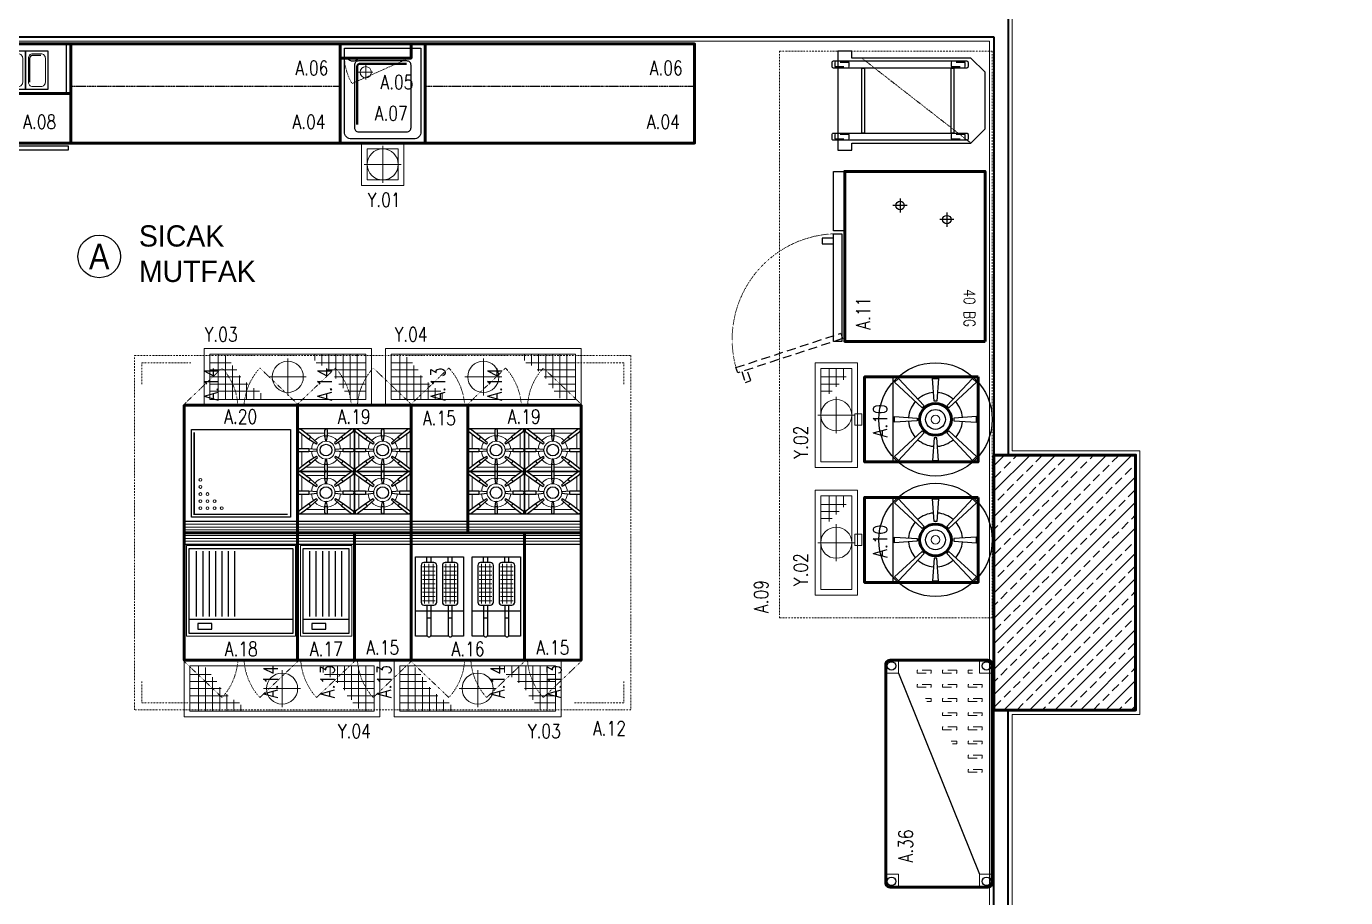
# Model space of a CAD drawing. Header units: millimetres. Extents: x 1443065 to 1517367, y 3763150 to 3779068.
# Drawn here: x 1487815 to 1488745, y 3768544 to 3769159 of the extents above; entities that cross this region are included whole.
import ezdxf
from ezdxf.enums import TextEntityAlignment as Align

# ---------------------------------------------------------------- set-up
doc = ezdxf.new("R2010")
doc.units = ezdxf.units.MM
for name, pattern in [('BORDER', [1.75, 0.5, -0.25, 0.5, -0.25, 0, -0.25]), ('DASHDOTX2', [2, 1, -0.5, 0, -0.5]), ('DASHED2', [0.375, 0.25, -0.125]), ('DOT', [0.25, 0, -0.25]), ('HIDDEN', [9.525, 6.35, -3.175])]:
    doc.linetypes.add(name, pattern=pattern)
for name, color, linetype, lineweight in [('-DWG_ANA', 7, 'Continuous', 50), ('-DWG_ANA_1', 7, 'BORDER', 25), ('-DWG_DETAY1', 7, 'Continuous', 25), ('-DWG_DETAY1_1', 7, 'BORDER', 20), ('-DWG_DETAY2', 7, 'Continuous', 15), ('-DWG_DETAY4', 7, 'DOT', 18), ('DUVAR', 2, 'Continuous', 35), ('DVL-C', 7, 'DASHDOTX2', 20), ('NO', 7, 'Continuous', 30), ('PLAN', 253, 'Continuous', 15), ('SIVA', 3, 'Continuous', 9), ('TASIYICI', 170, 'Continuous', 50), ('yerizg-a', 7, 'Continuous', 15), ('yerizg-b', 7, 'Continuous', 9)]:
    doc.layers.add(name, color=color, linetype=linetype, lineweight=lineweight)
for name, color, linetype in [('BL-A', 1, 'Continuous'), ('BL-Y', 144, 'Continuous'), ('m-TAR_duvar', 8, 'Continuous'), ('yazi-blk', 7, 'Continuous'), ('YAZI_BLM_1', 7, 'Continuous'), ('YAZI_BLM_2', 10, 'Continuous'), ('YRNO', 7, 'Continuous')]:
    doc.layers.add(name, color=color, linetype=linetype)
doc.styles.add('BLM_YAZI', font='stylu.ttf', dxfattribs={"width": 0.8})
doc.styles.add('ROMANS', font='romans.shx', dxfattribs={"width": 0.8})
doc.styles.add('TROMANS', font='romanstw.shx', dxfattribs={"width": 0.8})

# ---------------------------------------------------------------- blocks, each defined once
blk = doc.blocks.new('fbg040')
at = {"layer": '-DWG_ANA', "color": 0}
blk.add_lwpolyline([(120, 0), (120, -99), (0, -99), (0, 0)], close=True, dxfattribs=at)
at = {"layer": '-DWG_DETAY1', "color": 0}
for points in [[(29, -27), (39, -27)], [(34, -22), (34, -32)], [(24, -55), (24, -65)], [(19, -60), (29, -60)], [(42, -99), (42, -107), (0, -107), (0, -99)], [(47, -107), (47, -115), (51, -115), (51, -107)]]:
    blk.add_lwpolyline(points, dxfattribs=at)
blk.add_lwpolyline([(120, -107), (44, -107), (44, -101), (120, -101)], close=True, dxfattribs=at)
at = {"layer": '-DWG_DETAY1', "color": 0, "linetype": 'HIDDEN'}
blk.add_lwpolyline([(118, -100.52), (142.23, -174.55), (138.44, -175.82), (114.21, -101.79)], close=True, dxfattribs=at)
blk.add_lwpolyline([(141.28, -171.71), (148.86, -169.15), (147.58, -165.36), (140, -167.91)], dxfattribs=at)
at = {"layer": '-DWG_DETAY1', "color": 0}
for centre in [(34, -27), (24, -60)]:
    blk.add_circle(centre, 3, dxfattribs=at)
at = {"layer": '-DWG_DETAY4', "color": 0}
blk.add_arc((118.57, -103.83), 74.63, 182.43218, 285.36037, dxfattribs=at)
at = {"layer": 'NO', "linetype": 'Continuous', "style": 'ROMANS', "width": 0.8}
blk.add_attdef('NO', text='', height=10, dxfattribs=at).set_placement((100, -86), align=Align.MIDDLE)
at = {"layer": 'yazi-blk', "color": 0, "style": 'TROMANS', "width": 0.8}
blk.add_text('40 BG', height=8, dxfattribs=at).set_placement((83, -15))
blk = doc.blocks.new('1-OG6')
at = {"layer": '-DWG_DETAY1', "color": 0}
for points in [[(-30, 30), (-30, -30), (30, -30), (30, 30)], [(-8.11, 9.46), (-9.51, 8.04), (-29, 26), (-26.18, 28.84)], [(-1, 13), (1, 13), (2, 29), (-2, 29)], [(8.11, 9.46), (9.51, 8.04), (29, 26), (26.18, 28.84)], [(-13, 1), (-13, -1), (-29, -2), (-29, 2)], [(13, 1), (13, -1), (29, -2), (29, 2)], [(-8.11, -9.46), (-9.51, -8.04), (-29, -26), (-26.18, -28.84)], [(8.11, -9.46), (9.51, -8.04), (29, -26), (26.18, -28.84)], [(-1, -13), (1, -13), (2, -29), (-2, -29)]]:
    blk.add_lwpolyline(points, close=True, dxfattribs=at)
for points in [[(-1.44, 18.95, 0.162747), (-12.55, 14.27, 0.162747)], [(12.55, 14.27, 0.162747), (1.44, 18.95, 0.162747)], [(-14.36, 12.44, 0.160919), (-18.95, 1.44, 0.160919)], [(18.95, 1.44, 0.160919), (14.36, 12.44, 0.160919)], [(-18.95, -1.44, 0.160919), (-14.36, -12.44, 0.160919)], [(14.36, -12.44, 0.160919), (18.95, -1.44, 0.160919)], [(-12.55, -14.27, 0.162747), (-1.44, -18.95, 0.162747)], [(1.44, -18.95, 0.162747), (12.55, -14.27, 0.162747)]]:
    blk.add_lwpolyline(points, format="xyb", dxfattribs=at)
blk.add_circle((0, 0), 7, dxfattribs=at)
at = {"layer": '-DWG_DETAY2', "color": 0}
blk.add_circle((0, 0), 3, dxfattribs=at)
blk = doc.blocks.new('1YG200')
at = {"layer": '-DWG_ANA', "color": 0}
blk.add_lwpolyline([(0, 0), (60, 0), (60, -80), (0, -80)], close=True, dxfattribs=at)
blk.add_circle((30, -30), 11.18, dxfattribs=at)
at = {"layer": '-DWG_DETAY2', "color": 0}
blk.add_lwpolyline([(26, -82), (34, -82), (34, -87), (26, -87)], close=True, dxfattribs=at)
at = {"layer": 'PLAN', "color": 0, "linetype": 'Continuous'}
blk.add_blockref('1-OG6', (30, -30), dxfattribs=at)
at = {"layer": 'NO', "linetype": 'Continuous', "style": 'ROMANS', "width": 0.8}
blk.add_attdef('NO', text='', height=10, dxfattribs=at).set_placement((31, -69), align=Align.MIDDLE)
blk = doc.blocks.new('GN14')
at = {"layer": '-DWG_DETAY1', "color": 0}
blk.add_lwpolyline([(0, -27), (16, -27), (16, 0), (0, 0)], close=True, dxfattribs=at)
at = {"layer": '-DWG_DETAY2', "color": 0}
blk.add_lwpolyline([(5, -2), (11, -2, -0.414214), (14, -5), (14, -22, -0.414214), (11, -25), (5, -25, -0.414214), (2, -22), (2, -5, -0.414214)], format="xyb", close=True, dxfattribs=at)
at = {"layer": '-DWG_DETAY2', "color": 0, "const_width": 1}
blk.add_lwpolyline([(3, -22), (3, -5.2, -0.414214), (5.2, -3), (11, -3)], format="xyb", dxfattribs=at)
blk = doc.blocks.new('SGN190')
at = {"layer": '-DWG_ANA', "color": 0}
for points in [[(0, 0), (190, 0), (190, -35), (0, -35)], [(0, 0), (190, 0), (190, -70), (0, -70)]]:
    blk.add_lwpolyline(points, close=True, dxfattribs=at)
at = {"layer": '-DWG_DETAY1', "color": 0}
for points in [[(3, -35), (3, 0)], [(187, -35), (187, 0)]]:
    blk.add_lwpolyline(points, dxfattribs=at)
for points in [[(46, -72), (46, -76), (2, -76), (2, -72)], [(94, -72), (94, -76), (50, -76), (50, -72)], [(144, -72), (144, -76), (100, -76), (100, -72)], [(188, -72), (188, -75), (148, -75), (148, -72)]]:
    blk.add_lwpolyline(points, close=True, dxfattribs=at)
at = {"layer": '-DWG_DETAY4', "color": 0}
for points in [[(2, -77), (2, -121.01, 0.414214), (46.01, -77)], [(94, -77), (94, -121.01, -0.414214), (49.99, -77)], [(144, -77), (144, -121.01, -0.414214), (99.99, -77)]]:
    blk.add_lwpolyline(points, format="xyb", dxfattribs=at)
at = {"layer": '-DWG_ANA', "color": 0}
for p in [(14, -5), (30, -5), (46, -5), (62, -5), (78, -5), (94, -5), (110, -5), (126, -5), (142, -5), (158, -5)]:
    blk.add_blockref('GN14', p, dxfattribs=at)
at = {"layer": 'NO', "linetype": 'Continuous', "style": 'ROMANS', "width": 0.8}
blk.add_attdef('NO', text='', height=10, dxfattribs=at).set_placement((168, -55), align=Align.MIDDLE)
blk = doc.blocks.new('E1N060')
at = {"layer": '-DWG_ANA', "color": 0}
blk.add_lwpolyline([(0, -70), (0, 0), (60, 0), (60, -70)], close=True, dxfattribs=at)
at = {"layer": '-DWG_DETAY1', "color": 0}
for points in [[(3, -62), (3, -3), (57, -3), (57, -62, -0.414214), (52, -67), (8, -67, -0.414214)], [(10, -15), (10, -59, 0.414214), (13, -62), (47, -62, 0.414214), (50, -59), (50, -15, 0.414214), (47, -12), (13, -12, 0.414214)]]:
    blk.add_lwpolyline(points, format="xyb", close=True, dxfattribs=at)
at = {"layer": '-DWG_DETAY2', "color": 0, "const_width": 1.5}
blk.add_lwpolyline([(12, -57), (12, -16, -0.414214), (14, -14), (47, -14)], format="xyb", dxfattribs=at)
at = {"layer": '-DWG_DETAY2', "color": 0}
for points in [[(18, -15), (18, -25)], [(13, -20), (23, -20)]]:
    blk.add_lwpolyline(points, dxfattribs=at)
blk.add_circle((18, -20), 4, dxfattribs=at)
at = {"layer": 'NO', "linetype": 'Continuous', "style": 'ROMANS', "width": 0.8}
blk.add_attdef('NO', text='', height=10, dxfattribs=at).set_placement((36, -49), align=Align.MIDDLE)
blk = doc.blocks.new('fka040K')
at = {"layer": '-DWG_DETAY1', "color": 0, "linetype": 'Continuous'}
for points in [[(10, 0), (0, -10), (0, -94), (-5, -94), (-5, -104), (0, -104), (60, -104), (65, -104), (65, -94), (60, -94), (60, -10), (50, 0)], [(7, -22), (53, -22), (53, -24), (7, -24)], [(7, -85), (53, -85), (53, -87), (7, -87)]]:
    blk.add_lwpolyline(points, close=True, dxfattribs=at)
at = {"layer": '-DWG_DETAY1', "color": 0}
for points in [[(2, -107), (2, -13, -0.414214), (3, -12), (6, -12, -0.414214), (7, -13), (7, -107, -0.414214), (6, -108), (3, -108, -0.414214)], [(53, -107), (53, -13, -0.414214), (54, -12), (57, -12, -0.414214), (58, -13), (58, -107, -0.414214), (57, -108), (54, -108, -0.414214)]]:
    blk.add_lwpolyline(points, format="xyb", close=True, dxfattribs=at)
at = {"layer": '-DWG_DETAY1', "color": 0, "linetype": 'HIDDEN'}
for points in [[(3, -14), (3, -24), (6, -24), (6, -14)], [(54, -14), (54, -24), (57, -24), (57, -14)], [(3, -96), (3, -106), (6, -106), (6, -96)], [(54, -96), (54, -106), (57, -106), (57, -96)]]:
    blk.add_lwpolyline(points, close=True, dxfattribs=at)
at = {"layer": '-DWG_DETAY1_1', "color": 0}
blk.add_line((0, -87), (60, -10), dxfattribs=at)
blk = doc.blocks.new('9-T8')
at = {"layer": '-DWG_ANA', "color": 0}
blk.add_lwpolyline([(0, 0), (80, 0), (80, -90), (0, -90)], close=True, dxfattribs=at)
at = {"layer": '-DWG_DETAY1', "color": 0}
blk.add_lwpolyline([(0, -8), (80, -8)], dxfattribs=at)
at = {"layer": '-DWG_DETAY2', "color": 0}
for points in [[(0, -2), (80, -2)], [(0, -4), (80, -4)], [(0, -6), (80, -6)]]:
    blk.add_lwpolyline(points, dxfattribs=at)
blk = doc.blocks.new('9bg200')
at = {"layer": '-DWG_DETAY1', "color": 0}
blk.add_lwpolyline([(5, -11), (75, -11), (75, -73), (5, -73)], close=True, dxfattribs=at)
at = {"layer": '-DWG_DETAY1', "color": 0, "const_width": 1}
blk.add_lwpolyline([(7, -13), (73, -13), (73, -71)], dxfattribs=at)
at = {"layer": '-DWG_DETAY2', "color": 0}
for centre in [(53.61, -17.37), (58.61, -17.37), (63.61, -17.37), (68.61, -17.37), (58.61, -22.36), (63.61, -22.36), (63.61, -27.36), (68.61, -22.36), (68.61, -27.36), (68.61, -32.36), (68.61, -37.36)]:
    blk.add_circle(centre, 1, dxfattribs=at)
at = {"layer": 'PLAN', "color": 0, "linetype": 'Continuous'}
blk.add_blockref('9-T8', (0, 0), dxfattribs=at)
at = {"layer": 'NO', "linetype": 'Continuous', "style": 'ROMANS', "width": 0.8}
blk.add_attdef('NO', text='', height=10, dxfattribs=at).set_placement((40.2, -82), align=Align.MIDDLE)
blk = doc.blocks.new('9-OG')
at = {"layer": '-DWG_DETAY1', "color": 0}
blk.add_lwpolyline([(19.96, 15), (-20, 15), (-20, -15), (19.96, -15)], close=True, dxfattribs=at)
for points in [[(-19.16, 13.11), (-12.14, 7.84), (-6.68, 4.41, 0.245242), (-6.13, 5.15), (-10.94, 9.44), (-17.97, 14.7, 1)], [(-1, 13.95), (-1, 9.82), (-0.46, 6.44, 0.245242), (0.46, 6.44), (1, 9.82), (1, 13.95, 1)], [(17.94, 14.73), (10.92, 9.46), (6.1, 5.18, 0.245242), (6.65, 4.44), (12.11, 7.86), (19.13, 13.13, 1)], [(-18.95, -1), (-12.07, -1), (-6.44, -0.46, 0.245242), (-6.44, 0.46), (-12.07, 1), (-18.95, 1, 1)], [(18.95, 1), (12.07, 1), (6.44, 0.46, 0.245242), (6.44, -0.46), (12.07, -1), (18.95, -1, 1)], [(-17.94, -14.73), (-10.92, -9.46), (-6.1, -5.18, 0.245242), (-6.65, -4.44), (-12.11, -7.86), (-19.13, -13.13, 1)], [(1, -13.95), (1, -9.82), (0.46, -6.44, 0.245242), (-0.46, -6.44), (-1, -9.82), (-1, -13.95, 1)], [(19.16, -13.11), (12.14, -7.84), (6.68, -4.41, 0.245242), (6.13, -5.15), (10.94, -9.44), (17.97, -14.7, 1)]]:
    blk.add_lwpolyline(points, format="xyb", close=True, dxfattribs=at)
for points in [[(-10.94, 9.44), (-12.14, 7.84)], [(1, 9.82), (-1, 9.82)], [(1, 13.95), (1, 13.95)], [(12.11, 7.86), (10.92, 9.46)], [(-18.95, 1), (-18.95, 1)], [(-12.07, 1), (-12.07, -1)], [(12.07, -1), (12.07, 1)], [(-12.11, -7.86), (-10.92, -9.46)], [(10.94, -9.44), (12.14, -7.84)], [(18.95, -1), (18.95, -1)], [(-1, -9.82), (1, -9.82)], [(-1, -13.95), (-1, -13.95)]]:
    blk.add_lwpolyline(points, dxfattribs=at)
blk.add_circle((0, 0), 4.12, dxfattribs=at)
at = {"layer": '-DWG_DETAY2', "color": 0}
for points in [[(-17, 1), (-17, 11.49)], [(-14.36, 12), (-1, 12)], [(1, 12), (14.31, 12)], [(16.96, 11.5), (16.96, 1)], [(-17, -11.53), (-17, -1)], [(16.96, -1), (16.96, -11.46)], [(-1, -12), (-14.31, -12)], [(14.36, -12), (1, -12)]]:
    blk.add_lwpolyline(points, dxfattribs=at)
blk.add_circle((0, 0), 6.32, dxfattribs=at)
for start, end in [(95.53905, 139.57302), (40.6107, 84.46095), (146.84346, 175.39918), (4.60082, 33.33351), (184.60082, 213.33351), (220.6107, 264.46095), (275.53905, 319.57302), (326.84346, 355.39918)]:
    blk.add_arc((0, 0), 10.32, start, end, dxfattribs=at)
blk = doc.blocks.new('9kg200')
at = {"layer": '-DWG_DETAY1', "color": 0}
for p in [(20, -28.34), (60, -28.34), (20, -58.34), (60, -58.34)]:
    blk.add_blockref('9-OG', p, dxfattribs=at)
at = {"layer": 'PLAN', "color": 0, "linetype": 'Continuous'}
blk.add_blockref('9-T8', (0, 0), dxfattribs=at)
at = {"layer": 'NO', "linetype": 'Continuous', "style": 'ROMANS', "width": 0.8}
blk.add_attdef('NO', text='', height=10, dxfattribs=at).set_placement((40.2, -82), align=Align.MIDDLE)
blk = doc.blocks.new('9-t4')
at = {"layer": '-DWG_ANA', "color": 0}
blk.add_lwpolyline([(0, 0), (40, 0), (40, -90), (0, -90)], close=True, dxfattribs=at)
at = {"layer": '-DWG_DETAY1', "color": 0}
blk.add_lwpolyline([(0, -8), (40, -8)], dxfattribs=at)
at = {"layer": '-DWG_DETAY2', "color": 0}
for points in [[(0, -2), (40, -2)], [(0, -4), (40, -4)], [(0, -6), (40, -6)]]:
    blk.add_lwpolyline(points, dxfattribs=at)
blk = doc.blocks.new('9tn100')
at = {"layer": 'PLAN', "color": 0, "linetype": 'Continuous'}
blk.add_blockref('9-t4', (0, 0), dxfattribs=at)
at = {"layer": 'NO', "linetype": 'Continuous', "style": 'ROMANS', "width": 0.8}
blk.add_attdef('NO', text='', height=10, dxfattribs=at).set_placement((20, -81), align=Align.MIDDLE)
blk = doc.blocks.new('9ig202')
at = {"layer": '-DWG_DETAY1', "color": 0}
for points in [[(3.5, -71), (3.5, -11), (76.5, -11), (76.5, -71)], [(9.5, -64), (9.5, -68), (19.5, -68), (19.5, -64)]]:
    blk.add_lwpolyline(points, close=True, dxfattribs=at)
for points in [[(8.5, -13), (8.5, -59)], [(13, -13), (13, -59)], [(17.5, -13), (17.5, -59)], [(22, -13), (22, -59)], [(26.5, -13), (26.5, -59)], [(31, -13), (31, -59)], [(35.5, -13), (35.5, -59)], [(3.5, -61), (76.5, -61)]]:
    blk.add_lwpolyline(points, dxfattribs=at)
at = {"layer": '-DWG_DETAY2', "color": 0}
blk.add_lwpolyline([(1.5, -73), (1.5, -9), (78.5, -9), (78.5, -73)], close=True, dxfattribs=at)
at = {"layer": 'PLAN', "color": 0, "linetype": 'Continuous'}
blk.add_blockref('9-T8', (0, 0), dxfattribs=at)
at = {"layer": 'NO', "linetype": 'Continuous', "style": 'ROMANS', "width": 0.8}
blk.add_attdef('NO', text='', height=10, dxfattribs=at).set_placement((40.2, -82), align=Align.MIDDLE)
blk = doc.blocks.new('9-I4')
at = {"layer": '-DWG_DETAY1', "color": 0}
for points in [[(3.92, -71), (3.92, -11), (36.19, -11), (36.19, -71)], [(9.92, -64), (9.92, -68), (19.92, -68), (19.92, -64)]]:
    blk.add_lwpolyline(points, close=True, dxfattribs=at)
for points in [[(8.42, -13), (8.42, -59)], [(12.92, -13), (12.92, -59)], [(17.42, -13), (17.42, -59)], [(21.92, -13), (21.92, -59)], [(26.42, -13), (26.42, -59)], [(30.92, -13), (30.92, -59)], [(3.92, -61), (36.19, -61)]]:
    blk.add_lwpolyline(points, dxfattribs=at)
at = {"layer": '-DWG_DETAY2', "color": 0}
blk.add_lwpolyline([(1.92, -73), (1.92, -9), (38.19, -9), (38.19, -73)], close=True, dxfattribs=at)
blk = doc.blocks.new('9ig101')
at = {"layer": 'PLAN', "color": 0, "linetype": 'Continuous'}
for name in ['9-t4', '9-I4']:
    blk.add_blockref(name, (0, 0), dxfattribs=at)
at = {"layer": 'NO', "linetype": 'Continuous', "style": 'ROMANS', "width": 0.8}
blk.add_attdef('NO', text='', height=10, dxfattribs=at).set_placement((20.2, -82), align=Align.MIDDLE)
blk = doc.blocks.new('9-F')
at = {"layer": '-DWG_DETAY1', "color": 0}
for points in [[(-9, -56), (-17, -56), (-17, 0), (17, 0), (17, -56), (9, -56)], [(-9, -4), (-9, 0)], [(-6, -4), (-6, 0)], [(6, -4), (6, 0)], [(9, -4), (9, 0)], [(-17, -38), (17, -38)], [(-9, -43), (-6, -43)], [(6, -43), (9, -43)], [(6, -56), (-6, -56)]]:
    blk.add_lwpolyline(points, dxfattribs=at)
for points in [[(-13, -6), (-13, -32, 0.414214), (-11, -34), (-4, -34, 0.414214), (-2, -32), (-2, -6, 0.414214), (-4, -4), (-11, -4, 0.414214)], [(2, -6), (2, -32, 0.414214), (4, -34), (11, -34, 0.414214), (13, -32), (13, -6, 0.414214), (11, -4), (4, -4, 0.414214)]]:
    blk.add_lwpolyline(points, format="xyb", close=True, dxfattribs=at)
for points in [[(-9, -34), (-9, -55, 1), (-6, -55), (-6, -34)], [(6, -34), (6, -55, 1), (9, -55), (9, -34)]]:
    blk.add_lwpolyline(points, format="xyb", dxfattribs=at)
at = {"layer": '-DWG_DETAY2', "color": 0}
for points in [[(-12, -7), (-3, -7)], [(-10.5, -5), (-10.5, -33)], [(-7.5, -5), (-7.5, -33)], [(-4.5, -5), (-4.5, -33)], [(3, -7), (12, -7)], [(4.5, -5), (4.5, -33)], [(7.5, -5), (7.5, -33)], [(10.5, -5), (10.5, -33)], [(-12, -10), (-3, -10)], [(-12, -13), (-3, -13)], [(-12, -16), (-3, -16)], [(3, -10), (12, -10)], [(3, -13), (12, -13)], [(3, -16), (12, -16)], [(-12, -19), (-3, -19)], [(-12, -22), (-3, -22)], [(-12, -25), (-3, -25)], [(3, -19), (12, -19)], [(3, -22), (12, -22)], [(3, -25), (12, -25)], [(-12, -28), (-3, -28)], [(-12, -31), (-3, -31)], [(3, -28), (12, -28)], [(3, -31), (12, -31)]]:
    blk.add_lwpolyline(points, dxfattribs=at)
blk = doc.blocks.new('9FE200')
at = {"layer": '-DWG_DETAY1', "color": 0}
for p in [(20.1, -17), (60.1, -17)]:
    blk.add_blockref('9-F', p, dxfattribs=at)
at = {"layer": 'PLAN', "color": 0, "linetype": 'Continuous'}
blk.add_blockref('9-T8', (0, 0), dxfattribs=at)
at = {"layer": 'NO', "linetype": 'Continuous', "style": 'ROMANS', "width": 0.8}
blk.add_attdef('NO', text='', height=10, dxfattribs=at).set_placement((40.2, -82), align=Align.MIDDLE)
blk = doc.blocks.new('9GD200')
at = {"layer": '-DWG_ANA', "color": 0}
blk.add_lwpolyline([(0, -90), (0, 0), (40, 0), (80, 0), (80, -90), (40, -90)], close=True, dxfattribs=at)
at = {"layer": '-DWG_DETAY4', "color": 0}
for points in [[(-0.56, -90.28), (26.68, -116.28, 0.167461), (37.78, -90.55, 0.167461)], [(80.56, -90.28), (53.32, -116.28, -0.167461), (42.22, -90.55, -0.167461)]]:
    blk.add_lwpolyline(points, format="xyb", dxfattribs=at)
at = {"layer": 'NO', "color": 0, "invisible_edges": 14}
blk.add_3dface([(54, -90, 1), (69, -90, 1), (69, -120, 1), (54, -120, 1)], dxfattribs=at)
at = {"layer": 'NO', "linetype": 'Continuous', "style": 'ROMANS', "width": 0.8}
blk.add_attdef('NO', text='', height=10, rotation=90, dxfattribs=at).set_placement((61, -105, 1), align=Align.MIDDLE)
blk = doc.blocks.new('9gd100')
at = {"layer": '-DWG_ANA', "color": 0}
blk.add_lwpolyline([(40, -90), (0, -90), (0, 0), (40, 0)], close=True, dxfattribs=at)
at = {"layer": '-DWG_DETAY4', "color": 0}
blk.add_lwpolyline([(40.56, -90.28), (13.32, -116.28, -0.167461), (2.22, -90.55, -0.167461)], format="xyb", dxfattribs=at)
at = {"layer": 'NO', "color": 0, "invisible_edges": 14}
blk.add_3dface([(14, -90, 1), (29, -90, 1), (29, -120, 1), (14, -120, 1)], dxfattribs=at)
at = {"layer": 'NO', "linetype": 'Continuous', "style": 'ROMANS', "width": 0.8}
blk.add_attdef('NO', text='', height=10, rotation=90, dxfattribs=at).set_placement((21, -105, 1), align=Align.MIDDLE)
blk = doc.blocks.new('Y-SIFON')
at = {"layer": 'yerizg-a', "color": 0, "linetype": 'Continuous'}
blk.add_circle((0, 0), 11, dxfattribs=at)
at = {"layer": 'yerizg-b', "color": 0, "linetype": 'DASHED2'}
for points in [[(0, 13), (0, -13)], [(-13, 0), (13, 0)]]:
    blk.add_lwpolyline(points, dxfattribs=at)
blk = doc.blocks.new('1bs-syk413a')
at = {"layer": 'yerizg-a', "color": 0}
blk.add_lwpolyline([(0, 0), (138, 0), (138, -40), (0, -40)], close=True, dxfattribs=at)
at = {"layer": 'yerizg-b', "color": 0}
for p, q in [((10, -36), (10, -4)), ((15, -5), (15, -36)), ((98, -4), (98, -8.5)), ((103, -4), (103, -12)), ((108, -4), (108, -16)), ((113, -4), (113, -21)), ((118, -4), (118, -28)), ((123, -34), (123, -4)), ((128, -4), (128, -36)), ((4, -10), (19, -10)), ((4, -15), (23, -15)), ((20, -36), (20, -12)), ((128, -10), (99, -10)), ((134, -10), (106, -10)), ((134, -15), (107, -15)), ((4, -20), (26, -20)), ((4, -25), (31, -25)), ((25, -36), (25, -19)), ((30, -36), (30, -24)), ((134, -20), (112, -20)), ((134, -25), (115, -25)), ((4, -30), (32, -30)), ((10, -30), (39, -30)), ((35, -36), (35, -28)), ((40, -36), (40, -31.5)), ((134, -30), (119, -30))]:
    blk.add_line(p, q, dxfattribs=at)
blk.add_lwpolyline([(4, -4), (134, -4), (134, -36), (4, -36)], close=True, dxfattribs=at)
at = {"layer": 'PLAN', "color": 0, "linetype": 'Continuous'}
blk.add_blockref('Y-SIFON', (69, -20), dxfattribs=at)
at = {"layer": 'YRNO', "linetype": 'Continuous', "style": 'ROMANS', "width": 0.8}
blk.add_attdef('YRNO', text='', height=10, dxfattribs=at).set_placement((120, -50), align=Align.MIDDLE)
blk = doc.blocks.new('1bs-syk411a')
at = {"layer": 'yerizg-a', "color": 0}
blk.add_lwpolyline([(0, 0), (118, 0), (118, -40), (0, -40)], close=True, dxfattribs=at)
at = {"layer": 'yerizg-b', "color": 0}
for p, q in [((10, -36), (10, -4)), ((15, -5), (15, -36)), ((78, -4), (78, -8.5)), ((83, -4), (83, -12)), ((88, -4), (88, -16)), ((93, -4), (93, -21)), ((98, -4), (98, -28)), ((103, -35), (103, -4)), ((108, -4), (108, -36)), ((4, -10), (19, -10)), ((4, -15), (23, -15)), ((20, -36), (20, -12)), ((108, -10), (79, -10)), ((114, -10), (86, -10)), ((114, -15), (87, -15)), ((4, -20), (26, -20)), ((4, -25), (31, -25)), ((25, -36), (25, -19)), ((30, -36), (30, -24)), ((114, -20), (92, -20)), ((114, -25), (95, -25)), ((4, -30), (32, -30)), ((10, -30), (39, -30)), ((35, -36), (35, -28)), ((40, -36), (40, -31.5)), ((114, -30), (99, -30))]:
    blk.add_line(p, q, dxfattribs=at)
blk.add_lwpolyline([(4, -4), (114, -4), (114, -36), (4, -36)], close=True, dxfattribs=at)
at = {"layer": 'PLAN', "color": 0, "linetype": 'Continuous'}
blk.add_blockref('Y-SIFON', (59, -20), dxfattribs=at)
at = {"layer": 'YRNO', "linetype": 'Continuous', "style": 'ROMANS', "width": 0.8}
blk.add_attdef('YRNO', text='', height=10, dxfattribs=at).set_placement((106, -50), align=Align.MIDDLE)
blk = doc.blocks.new('dof358')
at = {"layer": 'DVL-C', "color": 0}
blk.add_lwpolyline([(0, 0), (350, 0), (350, -250), (0, -250)], close=True, dxfattribs=at)
for points in [[(5, -20), (5, -5), (40, -5)], [(345, -20), (345, -5), (310, -5)], [(5, -230), (5, -245), (40, -245)], [(345, -230), (345, -245), (310, -245)]]:
    blk.add_lwpolyline(points, dxfattribs=at)
at = {"layer": 'NO', "linetype": 'Continuous', "style": 'ROMANS', "width": 0.8}
blk.add_attdef('NO', text='', height=10, dxfattribs=at).set_placement((335, -263), align=Align.MIDDLE)
blk = doc.blocks.new('1bs-yk33a')
at = {"layer": 'yerizg-a', "color": 0}
blk.add_lwpolyline([(0, 0), (30, 0), (30, -30), (0, -30)], close=True, dxfattribs=at)
at = {"layer": 'yerizg-b', "color": 0}
blk.add_lwpolyline([(4, -4), (26, -4), (26, -26), (4, -26)], close=True, dxfattribs=at)
at = {"layer": 'PLAN', "color": 0, "linetype": 'Continuous'}
blk.add_blockref('Y-SIFON', (15, -15), dxfattribs=at)
at = {"layer": 'YRNO', "linetype": 'Continuous', "style": 'ROMANS', "width": 0.8}
blk.add_attdef('YRNO', text='', height=10, dxfattribs=at).set_placement((16, -40), align=Align.MIDDLE)
blk = doc.blocks.new('DDS404')
at = {"layer": 'DVL-C', "color": 0}
blk.add_lwpolyline([(0, 0), (400, 0), (400, -150), (0, -150)], close=True, dxfattribs=at)
at = {"layer": 'NO', "linetype": 'Continuous', "style": 'ROMANS', "width": 0.8}
blk.add_attdef('NO', text='', height=10, dxfattribs=at).set_placement((385, -163), align=Align.MIDDLE)
blk = doc.blocks.new('1BS-YK37A')
at = {"layer": 'yerizg-a', "color": 0}
blk.add_lwpolyline([(0, 0), (74, 0), (74, -30), (0, -30)], close=True, dxfattribs=at)
at = {"layer": 'yerizg-b', "color": 0}
for p, q in [((10, -26), (10, -8)), ((4, -10), (12, -10)), ((4, -15), (17, -15)), ((15, -26), (15, -13)), ((20, -26), (20, -18)), ((4, -20), (22, -20))]:
    blk.add_line(p, q, dxfattribs=at)
blk.add_lwpolyline([(4, -4), (70, -4), (70, -26), (4, -26)], close=True, dxfattribs=at)
at = {"layer": 'PLAN', "color": 0, "linetype": 'Continuous'}
blk.add_blockref('Y-SIFON', (37, -15), dxfattribs=at)
at = {"layer": 'YRNO', "linetype": 'Continuous', "style": 'ROMANS', "width": 0.8}
blk.add_attdef('YRNO', text='', height=10, dxfattribs=at).set_placement((56, -40), align=Align.MIDDLE)
blk = doc.blocks.new('RRN193')
at = {"layer": '-DWG_ANA_1', "color": 0}
blk.add_lwpolyline([(0, -30), (0, 0), (190, 0), (190, -30)], close=True, dxfattribs=at)
at = {"layer": 'NO', "linetype": 'Continuous', "style": 'ROMANS', "width": 0.8}
blk.add_attdef('NO', text='', height=10, dxfattribs=at).set_placement((170, -17), align=Align.MIDDLE)
blk = doc.blocks.new('RBS100')
at = {"layer": '-DWG_ANA', "color": 0}
blk.add_lwpolyline([(0, -10), (0, 0), (0, 0), (50, 0), (50, -10), (0, -10)], close=True, dxfattribs=at)
at = {"layer": '-DWG_DETAY1', "color": 0, "linetype": 'Continuous'}
blk.add_arc((9, -7), 5, 216.8699, 323.1301, dxfattribs=at)
at = {"layer": '-DWG_DETAY4', "color": 0}
blk.add_lwpolyline([(47.94, -10.27), (8.35, -27.94, -0.123216), (3, -10, -0.167461)], format="xyb", dxfattribs=at)
at = {"layer": 'NO', "color": 0, "invisible_edges": 14}
blk.add_3dface([(14, -10, 1), (34, -10, 1), (34, -40, 1), (14, -40, 1)], dxfattribs=at)
at = {"layer": 'NO', "linetype": 'Continuous', "style": 'ROMANS', "width": 0.8}
blk.add_attdef('NO', text='', height=10, dxfattribs=at).set_placement((40, -27), align=Align.MIDDLE)
blk = doc.blocks.new('jb-ta2')
at = {"layer": 'YAZI_BLM_1'}
blk.add_circle((0, 0), 15, dxfattribs=at)
at = {"layer": 'YAZI_BLM_1', "style": 'BLM_YAZI'}
for s, p in [('SICAK', (28, 7)), ('MUTFAK', (28, -18))]:
    blk.add_text(s, height=15, dxfattribs=at).set_placement(p)
at = {"layer": 'YAZI_BLM_2', "style": 'BLM_YAZI', "width": 0.9}
blk.add_text('A', height=18, dxfattribs=at).set_placement((0, 0), align=Align.MIDDLE)
blk = doc.blocks.new('T_190')
at = {"layer": '-DWG_ANA', "color": 0}
blk.add_lwpolyline([(0, 0), (190, 0), (190, -70), (0, -70)], close=True, dxfattribs=at)
blk = doc.blocks.new('TCN190-S')
at = {"layer": 'PLAN', "color": 0, "linetype": 'Continuous'}
blk.add_blockref('T_190', (0, 0), dxfattribs=at)
at = {"layer": 'NO', "linetype": 'Continuous', "style": 'ROMANS', "width": 0.8}
blk.add_attdef('NO', text='', height=10, dxfattribs=at).set_placement((168, -55), align=Align.MIDDLE)
blk = doc.blocks.new('IDK168')
at = {"layer": '-DWG_ANA', "color": 0}
blk.add_lwpolyline([(3, 0), (157, 0, -0.414214), (160, -3), (160, -72, -0.414214), (157, -75), (3, -75, -0.414214), (0, -72), (0, -3, -0.414214)], format="xyb", close=True, dxfattribs=at)
at = {"layer": '-DWG_DETAY1', "color": 0}
blk.add_lwpolyline([(9, -66), (151, -9)], dxfattribs=at)
for centre in [(4, -4), (156, -4), (4, -71), (156, -71)]:
    blk.add_circle(centre, 3, dxfattribs=at)
at = {"layer": '-DWG_DETAY2', "color": 0, "linetype": 'Continuous'}
for points in [[(0, -9), (9, -9), (9, 0)], [(151, 0), (151, -9), (160, -9)], [(0, -66), (9, -66), (9, -75)], [(160, -66), (151, -66), (151, -75)]]:
    blk.add_lwpolyline(points, dxfattribs=at)
at = {"layer": '-DWG_DETAY2', "color": 0, "linetype": 'HIDDEN'}
for points in [[(17, -7), (17, -17), (19, -17), (19, -7)], [(17, -7), (17, -17), (19, -17), (19, -7)], [(27, -7), (27, -17), (29, -17), (29, -7)], [(37, -7), (37, -17), (39, -17), (39, -7)], [(47, -7), (47, -17), (49, -17), (49, -7)], [(57, -7), (57, -17), (59, -17), (59, -7)], [(67, -7), (67, -17), (69, -17), (69, -7)], [(77, -7), (77, -17), (79, -17), (79, -7)], [(7, -25), (7, -35), (9, -35), (9, -25)], [(17, -25), (17, -35), (19, -35), (19, -25)], [(27, -25), (27, -35), (29, -35), (29, -25)], [(37, -25), (37, -35), (39, -35), (39, -25)], [(47, -25), (47, -35), (49, -35), (49, -25)], [(7, -43), (7, -53), (9, -53), (9, -43)], [(17, -43), (17, -53), (19, -53), (19, -43)]]:
    blk.add_lwpolyline(points, close=True, dxfattribs=at)
for points in [[(7, -14), (7, -17), (9, -17), (9, -14)], [(59, -28), (59, -25), (57, -25), (57, -29)], [(29, -46), (29, -43), (27, -43), (27, -47)]]:
    blk.add_lwpolyline(points, dxfattribs=at)
at = {"layer": 'NO', "linetype": 'Continuous', "style": 'ROMANS', "width": 0.8}
blk.add_attdef('NO', text='', height=10, dxfattribs=at).set_placement((131, -61), align=Align.MIDDLE)

msp = doc.modelspace()

# ---------------------------------------------------------------- hatches: boundary and pattern name
at = {"layer": 'm-TAR_duvar'}
h = msp.add_hatch(dxfattribs=at)
h.set_pattern_fill('ANSI33', color=256, scale=2)
h.set_pattern_definition([(45, (67479.789, -87954.948), (-8.98025612, 8.98025612), []), (45, (67488.769, -87954.948), (-8.98025612, 8.98025612), [6.35, -3.175])])
h.paths.add_polyline_path([(1488497.06, 3768676.58), (1488597.06, 3768676.58), (1488597.06, 3768856.58), (1488497.06, 3768856.58)])

# ---------------------------------------------------------------- linework, layer by layer
for centre in [(1488455.89, 3768881.75), (1488455.89, 3768796.75)]:
    msp.add_circle(centre, 40)
at = {"layer": 'DUVAR'}
for p, q in [((1488507.06, 3769347.09), (1488507.06, 3768856.58)), ((1487267.06, 3769151.72), (1488497.06, 3769151.72)), ((1488497.06, 3769151.72), (1488497.06, 3768856.58)), ((1488497.06, 3768096.58), (1488497.06, 3768676.58)), ((1488507.06, 3768096.58), (1488507.06, 3768676.58))]:
    msp.add_line(p, q, dxfattribs=at)
at = {"layer": 'SIVA'}
for points in [[(1488745.23, 3769434.09), (1488600.06, 3769434.09), (1488600.06, 3769344.09), (1488510.06, 3769344.09), (1488510.06, 3768859.58), (1488600.06, 3768859.58), (1488600.06, 3768673.58), (1488510.06, 3768673.58), (1488510.06, 3768099.58), (1488600.06, 3768099.58), (1488600.06, 3767993.58), (1488510.06, 3767993.58), (1488510.06, 3767871.58)], [(1486717.08, 3768009.58), (1488434.06, 3768009.58), (1488434.06, 3768099.58), (1488494.06, 3768099.58), (1488494.06, 3769148.72), (1487264.06, 3769148.72), (1487264.06, 3769156.65)]]:
    msp.add_lwpolyline(points, dxfattribs=at)
at = {"layer": 'TASIYICI'}
msp.add_lwpolyline([(1488497.06, 3768676.58), (1488597.06, 3768676.58), (1488597.06, 3768856.58), (1488497.06, 3768856.58)], close=True, dxfattribs=at)

# ---------------------------------------------------------------- block references
at = {"rotation": 270}
msp.add_blockref('fka040K', (1488490.89, 3769136.75), dxfattribs=at)
at = {"layer": 'BL-A'}
for name, p, values in [('SGN190', (1487655.89, 3769146.75), {'NO': 'A.08'}), ('RRN193', (1487845.89, 3769146.75), {'NO': 'A.06'}), ('TCN190-S', (1487845.89, 3769146.75), {'NO': 'A.04'}), ('E1N060', (1488035.89, 3769146.75), {'NO': 'A.07'}), ('RBS100', (1488035.89, 3769146.75), {'NO': 'A.05'}), ('RRN193', (1488095.89, 3769146.75), {'NO': 'A.06'}), ('TCN190-S', (1488095.89, 3769146.75), {'NO': 'A.04'}), ('dof358', (1487890.89, 3768926.75), {'NO': 'A.12'}), ('9GD200', (1487925.89, 3768801.75), {'NO': 'A.14'}), ('9ig202', (1487925.89, 3768801.75), {'NO': 'A.18'}), ('9ig101', (1488005.89, 3768801.75), {'NO': 'A.17'}), ('9gd100', (1488005.89, 3768801.75), {'NO': 'A.13'}), ('9tn100', (1488045.89, 3768801.75), {'NO': 'A.15'}), ('9gd100', (1488045.89, 3768801.75), {'NO': 'A.13'}), ('9GD200', (1488085.89, 3768801.75), {'NO': 'A.14'}), ('9FE200', (1488085.89, 3768801.75), {'NO': 'A.16'}), ('9tn100', (1488165.89, 3768801.75), {'NO': 'A.15'}), ('9gd100', (1488165.89, 3768801.75), {'NO': 'A.13'})]:
    msp.add_blockref(name, p, dxfattribs=at).add_auto_attribs(values)
ref = msp.add_blockref('DDS404', (1488495.89, 3769141.75), dxfattribs=dict(at, rotation=270))
ref.add_attrib('NO', 'A.09', dxfattribs={"layer": 'NO', "linetype": 'Continuous', "height": 10, "rotation": 90, "style": 'ROMANS', "width": 0.8}).set_placement((1488332.89, 3768756.75), align=Align.MIDDLE)
ref = msp.add_blockref('fbg040', (1488490.89, 3769056.75), dxfattribs=dict(at, rotation=270))
ref.add_attrib('NO', 'A.11', dxfattribs={"layer": 'NO', "linetype": 'Continuous', "height": 10, "rotation": 90, "style": 'ROMANS', "width": 0.8}).set_placement((1488404.89, 3768956.75), align=Align.MIDDLE)
ref = msp.add_blockref('9GD200', (1488005.89, 3768801.75), dxfattribs=dict(at, rotation=180))
ref.add_attrib('NO', 'A.14', dxfattribs={"layer": 'NO', "linetype": 'Continuous', "height": 10, "rotation": 90, "style": 'ROMANS', "width": 0.8}).set_placement((1487944.89, 3768906.75, 1), align=Align.MIDDLE)
ref = msp.add_blockref('9GD200', (1488085.89, 3768801.75), dxfattribs=dict(at, rotation=180))
ref.add_attrib('NO', 'A.14', dxfattribs={"layer": 'NO', "linetype": 'Continuous', "height": 10, "rotation": 90, "style": 'ROMANS', "width": 0.8}).set_placement((1488024.89, 3768906.75, 1), align=Align.MIDDLE)
ref = msp.add_blockref('9gd100', (1488125.89, 3768801.75), dxfattribs=dict(at, rotation=180))
ref.add_attrib('NO', 'A.13', dxfattribs={"layer": 'NO', "linetype": 'Continuous', "height": 10, "rotation": 90, "style": 'ROMANS', "width": 0.8}).set_placement((1488104.89, 3768906.75, 1), align=Align.MIDDLE)
ref = msp.add_blockref('9GD200', (1488205.89, 3768801.75), dxfattribs=dict(at, rotation=180))
ref.add_attrib('NO', 'A.14', dxfattribs={"layer": 'NO', "linetype": 'Continuous', "height": 10, "rotation": 90, "style": 'ROMANS', "width": 0.8}).set_placement((1488144.89, 3768906.75, 1), align=Align.MIDDLE)
ref = msp.add_blockref('1YG200', (1488485.89, 3768911.75), dxfattribs=dict(at, rotation=270))
ref.add_attrib('NO', 'A.10', dxfattribs={"layer": 'NO', "linetype": 'Continuous', "height": 10, "rotation": 90, "style": 'ROMANS', "width": 0.8}).set_placement((1488416.89, 3768880.75), align=Align.MIDDLE)
ref = msp.add_blockref('9bg200', (1488005.89, 3768801.75), dxfattribs=dict(at, rotation=180))
ref.add_attrib('NO', 'A.20', dxfattribs={"layer": 'NO', "linetype": 'Continuous', "height": 10, "style": 'ROMANS', "width": 0.8}).set_placement((1487965.69, 3768883.75), align=Align.MIDDLE)
ref = msp.add_blockref('9kg200', (1488085.89, 3768801.75), dxfattribs=dict(at, rotation=180))
ref.add_attrib('NO', 'A.19', dxfattribs={"layer": 'NO', "linetype": 'Continuous', "height": 10, "style": 'ROMANS', "width": 0.8}).set_placement((1488045.69, 3768883.75), align=Align.MIDDLE)
ref = msp.add_blockref('9tn100', (1488125.89, 3768801.75), dxfattribs=dict(at, rotation=180))
ref.add_attrib('NO', 'A.15', dxfattribs={"layer": 'NO', "linetype": 'Continuous', "height": 10, "style": 'ROMANS', "width": 0.8}).set_placement((1488105.89, 3768882.75), align=Align.MIDDLE)
ref = msp.add_blockref('9kg200', (1488205.89, 3768801.75), dxfattribs=dict(at, rotation=180))
ref.add_attrib('NO', 'A.19', dxfattribs={"layer": 'NO', "linetype": 'Continuous', "height": 10, "style": 'ROMANS', "width": 0.8}).set_placement((1488165.69, 3768883.75), align=Align.MIDDLE)
ref = msp.add_blockref('1YG200', (1488485.89, 3768826.75), dxfattribs=dict(at, rotation=270))
ref.add_attrib('NO', 'A.10', dxfattribs={"layer": 'NO', "linetype": 'Continuous', "height": 10, "rotation": 90, "style": 'ROMANS', "width": 0.8}).set_placement((1488416.89, 3768795.75), align=Align.MIDDLE)
ref = msp.add_blockref('IDK168', (1488495.89, 3768711.75), dxfattribs=dict(at, rotation=270))
ref.add_attrib('NO', 'A.36', dxfattribs={"layer": 'NO', "linetype": 'Continuous', "height": 10, "rotation": 90, "style": 'ROMANS', "width": 0.8}).set_placement((1488434.89, 3768580.75), align=Align.MIDDLE)
at = {"layer": 'BL-Y'}
for name, p, values in [('1bs-yk33a', (1488050.89, 3769076.75), {'YRNO': 'Y.01'}), ('1bs-syk413a', (1487925.89, 3768711.75), {'YRNO': 'Y.04'}), ('1bs-syk411a', (1488073.89, 3768711.75), {'YRNO': 'Y.03'})]:
    msp.add_blockref(name, p, dxfattribs=at).add_auto_attribs(values)
ref = msp.add_blockref('1bs-syk411a', (1488057.89, 3768891.75), dxfattribs=dict(at, rotation=180))
ref.add_attrib('YRNO', 'Y.03', dxfattribs={"layer": 'YRNO', "linetype": 'Continuous', "height": 10, "style": 'ROMANS', "width": 0.8}).set_placement((1487951.89, 3768941.75), align=Align.MIDDLE)
ref = msp.add_blockref('1bs-syk413a', (1488205.89, 3768891.75), dxfattribs=dict(at, rotation=180))
ref.add_attrib('YRNO', 'Y.04', dxfattribs={"layer": 'YRNO', "linetype": 'Continuous', "height": 10, "style": 'ROMANS', "width": 0.8}).set_placement((1488085.89, 3768941.75), align=Align.MIDDLE)
ref = msp.add_blockref('1BS-YK37A', (1488400.89, 3768921.75), dxfattribs=dict(at, rotation=270))
ref.add_attrib('YRNO', 'Y.02', dxfattribs={"layer": 'YRNO', "linetype": 'Continuous', "height": 10, "rotation": 90, "style": 'ROMANS', "width": 0.8}).set_placement((1488360.89, 3768865.75), align=Align.MIDDLE)
ref = msp.add_blockref('1BS-YK37A', (1488400.89, 3768831.75), dxfattribs=dict(at, rotation=270))
ref.add_attrib('YRNO', 'Y.02', dxfattribs={"layer": 'YRNO', "linetype": 'Continuous', "height": 10, "rotation": 90, "style": 'ROMANS', "width": 0.8}).set_placement((1488360.89, 3768775.75), align=Align.MIDDLE)
at = {"layer": 'DUVAR'}
msp.add_blockref('jb-ta2', (1487865.89, 3768996.75), dxfattribs=at)

doc.saveas('drawing.dxf')
